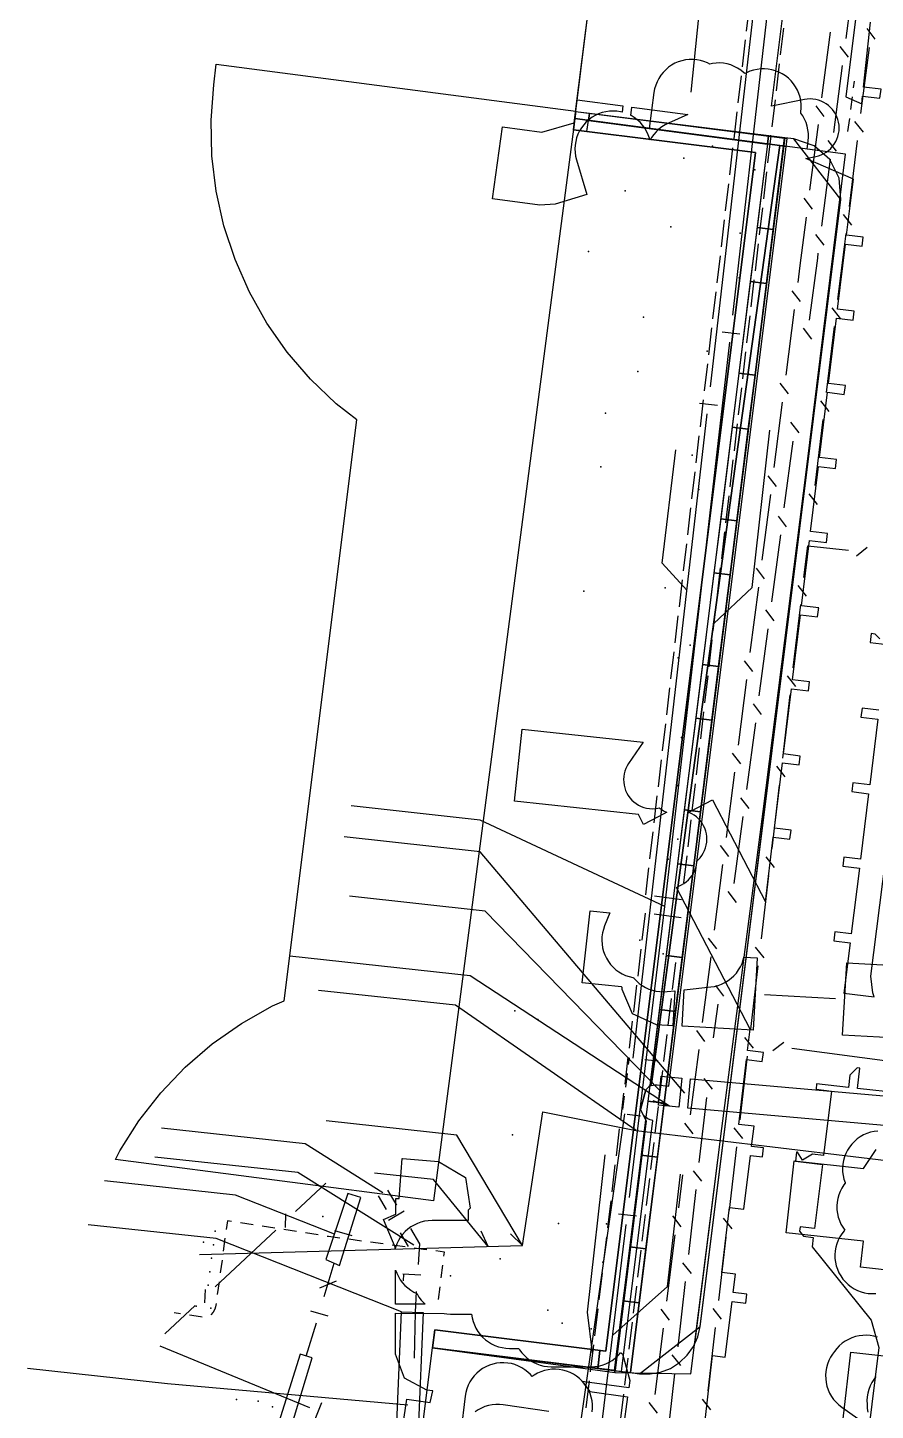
# Model space of a CAD drawing. Header units: metres. Extents: x 4550 to 4731, y 10605 to 11772.
# Drawn here: x 4646.8 to 4693.6, y 11616.2 to 11692.5 of the extents above; entities that cross this region are included whole.
import ezdxf

# ---------------------------------------------------------------- set-up
doc = ezdxf.new("R2010")
doc.units = ezdxf.units.M
for name, color, linetype in [('BOUNDARY', 7, 'Continuous'), ('BUILDING', 7, 'Continuous'), ('CURB', 7, 'Continuous'), ('ELECTR_CABLE', 7, 'Continuous'), ('ELECTR_CABLE_COMM', 7, 'Continuous'), ('GAS', 7, 'Continuous'), ('GRASS', 7, 'Continuous'), ('GROUND', 7, 'Continuous'), ('ROAD', 7, 'Continuous'), ('SEWER', 7, 'Continuous'), ('SIDEWALK_PATH', 7, 'Continuous'), ('TREE', 7, 'Continuous'), ('WATER_PIPELINE', 7, 'Continuous')]:
    doc.layers.add(name, color=color, linetype=linetype)

msp = doc.modelspace()

# ---------------------------------------------------------------- linework, layer by layer
at = {"layer": 'BOUNDARY'}
msp.add_lwpolyline([(4668.539, 11615.091), (4669.112, 11619.625), (4669.236, 11620.617), (4678.669, 11619.439), (4686.936, 11685.607), (4676.883, 11686.863), (4678.528, 11700.042)], dxfattribs=at)
at = {"layer": 'BUILDING'}
msp.add_lwpolyline([(4677.012, 11687.889), (4669.166, 11627.733), (4651.607, 11630.023), (4651.85, 11630.503), (4652.903, 11632.159), (4654.113, 11633.705), (4655.468, 11635.124), (4656.956, 11636.404), (4658.563, 11637.531), (4660.272, 11638.496), (4660.931, 11638.787), (4664.936, 11670.846), (4663.796, 11671.739), (4662.377, 11673.094), (4661.097, 11674.582), (4659.97, 11676.188), (4659.005, 11677.897), (4658.212, 11679.693), (4657.6, 11681.557), (4657.172, 11683.473), (4656.935, 11685.421), (4656.89, 11687.383), (4657.037, 11689.34), (4657.179, 11690.475)], close=True, dxfattribs=at)
at = {"layer": 'CURB'}
for points in [[(4692.349, 11689.182), (4692.392, 11689.538)], [(4692.202, 11687.972), (4692.289, 11688.685)], [(4688.548, 11686.413), (4677.007, 11687.855)], [(4692.041, 11686.763), (4692.139, 11687.476)], [(4677.644, 11686.768), (4686.936, 11685.607), (4678.669, 11619.439), (4678.352, 11619.478), (4678.226, 11618.475)], [(4687.654, 11686.513), (4679.139, 11618.361)], [(4688.548, 11686.413), (4680.033, 11618.261)], [(4689.044, 11686.351), (4688.548, 11686.413)], [(4691.649, 11683.002), (4689.044, 11686.351)], [(4687.094, 11646.538), (4691.649, 11683.002)], [(4686.598, 11642.569), (4687.094, 11646.538)], [(4683.878, 11620.804), (4686.598, 11642.569)], [(4658.019, 11626.603), (4657.79, 11626.639), (4657.725, 11626.166)], [(4659.215, 11626.416), (4658.513, 11626.526)], [(4660.41, 11626.229), (4659.709, 11626.339)], [(4661.605, 11626.042), (4660.904, 11626.152)], [(4657.658, 11625.67), (4657.562, 11624.967)], [(4662.8, 11625.855), (4662.099, 11625.965)], [(4663.998, 11625.682), (4663.379, 11625.765), (4663.294, 11625.778)], [(4665.197, 11625.52), (4664.493, 11625.615)], [(4666.396, 11625.358), (4665.692, 11625.453)], [(4667.595, 11625.196), (4666.891, 11625.291)], [(4668.794, 11625.036), (4668.612, 11625.059), (4668.09, 11625.129)], [(4669.745, 11624.693), (4669.773, 11624.914), (4669.29, 11624.974)], [(4657.494, 11624.471), (4657.398, 11623.768)], [(4669.595, 11623.492), (4669.683, 11624.197)], [(4657.33, 11623.273), (4657.234, 11622.569)], [(4669.445, 11622.292), (4669.533, 11622.996)], [(4655.203, 11621.504), (4654.853, 11621.559)], [(4657.166, 11622.074), (4657.14, 11621.882), (4657.104, 11621.76), (4657.006, 11621.588), (4656.87, 11621.455)], [(4656.399, 11621.324), (4656.299, 11621.331), (4655.697, 11621.426)], [(4680.53, 11618.199), (4683.878, 11620.804)], [(4669.112, 11619.625), (4680.033, 11618.261)]]:
    msp.add_lwpolyline(points, dxfattribs=at)
at = {"layer": 'ELECTR_CABLE'}
for points in [[(4679.621, 11688.172), (4679.576, 11687.831), (4679.493, 11687.852), (4679.289, 11687.884), (4679.084, 11687.895), (4678.878, 11687.886), (4678.674, 11687.857), (4678.473, 11687.809), (4678.279, 11687.74), (4678.092, 11687.653), (4677.915, 11687.548), (4677.748, 11687.427), (4677.595, 11687.289), (4677.456, 11687.137), (4677.332, 11686.973), (4677.225, 11686.797), (4677.135, 11686.611), (4677.065, 11686.417), (4677.014, 11686.218), (4676.982, 11686.014), (4676.971, 11685.808), (4676.98, 11685.602), (4677.008, 11685.398), (4677.057, 11685.198), (4677.626, 11683.281), (4675.876, 11682.762), (4675.036, 11682.697), (4672.43, 11683.054), (4672.973, 11687.017), (4675.152, 11686.719), (4676.927, 11687.246), (4677.095, 11688.508)], [(4680.117, 11688.106), (4683.207, 11687.694), (4682.13, 11687.222), (4681.945, 11687.13), (4681.771, 11687.02), (4681.608, 11686.894), (4681.458, 11686.752), (4681.323, 11686.597), (4681.203, 11686.429), (4681.118, 11686.279), (4681.084, 11686.392), (4681.016, 11686.587), (4680.929, 11686.774), (4680.824, 11686.951), (4680.702, 11687.117), (4680.565, 11687.271), (4680.413, 11687.41), (4680.248, 11687.534), (4680.072, 11687.641), (4680.057, 11687.649)], [(4677.805, 11643.755), (4678.897, 11643.636), (4678.607, 11642.919), (4678.539, 11642.724), (4678.491, 11642.524), (4678.463, 11642.32), (4678.454, 11642.114), (4678.466, 11641.908), (4678.498, 11641.704), (4678.55, 11641.505), (4678.621, 11641.312), (4678.711, 11641.126), (4678.819, 11640.95), (4678.943, 11640.786), (4679.083, 11640.634), (4679.237, 11640.497), (4679.403, 11640.376), (4679.581, 11640.272), (4679.768, 11640.185), (4679.963, 11640.118), (4680.163, 11640.069), (4680.199, 11640.064), (4680.224, 11640.031), (4680.364, 11639.879), (4680.517, 11639.742), (4680.684, 11639.621), (4680.862, 11639.516), (4681.049, 11639.43), (4681.243, 11639.362), (4681.444, 11639.314), (4681.648, 11639.285), (4681.854, 11639.277), (4682.059, 11639.288), (4682.49, 11639.334), (4682.382, 11637.408), (4681.471, 11637.46), (4680.148, 11638.063), (4679.584, 11639.402), (4679.581, 11639.51), (4679.538, 11639.543), (4677.372, 11639.779)], [(4687.037, 11641.153), (4686.813, 11637.159), (4682.881, 11637.38), (4682.994, 11639.388), (4684.469, 11639.546), (4684.673, 11639.578), (4684.872, 11639.63), (4685.066, 11639.701), (4685.251, 11639.79), (4685.427, 11639.898), (4685.592, 11640.022), (4685.743, 11640.162), (4685.88, 11640.315), (4686.002, 11640.482), (4686.106, 11640.66), (4686.193, 11640.847), (4686.26, 11641.041), (4686.297, 11641.194)], [(4667.046, 11625.091), (4667.054, 11625.185), (4666.403, 11626.717), (4667.085, 11627.006), (4667.087, 11627.874), (4667.263, 11627.874), (4667.445, 11630.074), (4667.456, 11630.073), (4669.439, 11629.909), (4670.931, 11629.036), (4671.185, 11627.326), (4671.085, 11627.218), (4671.084, 11626.646), (4669.084, 11626.65), (4668.878, 11626.64), (4668.674, 11626.611), (4668.474, 11626.561), (4668.28, 11626.492), (4668.093, 11626.404), (4667.916, 11626.299), (4667.75, 11626.177), (4667.597, 11626.038), (4667.459, 11625.886), (4667.335, 11625.721), (4667.229, 11625.544), (4667.141, 11625.358), (4667.071, 11625.164), (4667.052, 11625.09)], [(4667.072, 11622.032), (4667.077, 11623.919), (4667.137, 11623.751), (4667.225, 11623.564), (4667.33, 11623.387), (4667.452, 11623.222), (4667.59, 11623.069), (4667.743, 11622.93), (4667.908, 11622.807), (4668.085, 11622.7), (4668.249, 11622.622), (4668.257, 11622.606), (4668.362, 11622.429), (4668.485, 11622.263), (4668.623, 11622.11), (4668.713, 11622.028)]]:
    msp.add_lwpolyline(points, close=True, dxfattribs=at)
for points in [[(4694.458, 11636.729), (4691.743, 11636.882), (4691.968, 11640.876), (4694.956, 11640.708)], [(4687.425, 11639.128), (4691.356, 11638.906)], [(4694.868, 11623.834), (4692.725, 11624.079), (4692.888, 11625.512), (4688.635, 11625.974), (4689.068, 11629.951), (4692.905, 11629.533), (4693.588, 11630.57)], [(4667.239, 11613.682), (4667.697, 11616.791), (4668.983, 11616.601), (4669.125, 11617.245), (4668.803, 11617.287), (4667.56, 11617.954), (4667.066, 11619.275), (4667.071, 11621.532), (4669.749, 11621.525), (4669.901, 11621.502), (4670.106, 11621.492), (4671.271, 11621.489), (4671.301, 11621.287), (4671.351, 11621.087), (4671.42, 11620.893), (4671.508, 11620.707), (4671.614, 11620.53), (4671.737, 11620.364), (4671.875, 11620.212), (4672.028, 11620.073), (4672.193, 11619.95), (4672.37, 11619.844), (4672.557, 11619.756), (4672.751, 11619.687), (4672.95, 11619.637), (4673.154, 11619.607), (4673.36, 11619.597), (4673.868, 11619.597), (4673.919, 11619.511), (4674.042, 11619.345), (4674.18, 11619.193), (4674.333, 11619.054), (4674.498, 11618.931), (4674.675, 11618.825), (4674.862, 11618.737), (4675.056, 11618.668), (4675.255, 11618.618), (4675.459, 11618.588), (4675.665, 11618.578), (4677.868, 11618.578), (4678.074, 11618.588), (4678.278, 11618.618), (4678.478, 11618.668), (4678.672, 11618.737), (4678.858, 11618.825), (4679.035, 11618.931), (4679.2, 11619.054), (4679.353, 11619.193), (4679.492, 11619.345), (4679.501, 11619.358), (4679.605, 11619.298), (4679.998, 11617.816), (4679.945, 11617.421), (4677.367, 11617.768), (4677.797, 11617.206), (4679.878, 11616.926), (4679.403, 11613.396)], [(4691.769, 11615.704), (4692.19, 11619.395), (4696.164, 11618.941)], [(4693.585, 11618.043), (4693.459, 11617.879), (4693.351, 11617.704), (4693.26, 11617.519), (4693.187, 11617.326), (4693.134, 11617.127), (4693.101, 11616.924), (4693.087, 11616.718), (4693.094, 11616.512), (4693.098, 11616.487), (4693.097, 11616.484), (4693.104, 11616.278), (4693.131, 11616.074)], [(4675.525, 11616.115), (4673.019, 11616.484), (4672.814, 11616.504), (4672.608, 11616.504), (4672.403, 11616.483), (4672.201, 11616.443), (4672.004, 11616.383), (4671.813, 11616.304), (4671.632, 11616.207), (4671.46, 11616.092)]]:
    msp.add_lwpolyline(points, dxfattribs=at)
at = {"layer": 'ELECTR_CABLE_COMM'}
for points in [[(4692.397, 11695.597), (4691.919, 11691.9)], [(4691.055, 11692.247), (4690.583, 11688.63)], [(4693.548, 11691.852), (4693.091, 11692.445)], [(4691.594, 11691.453), (4692.051, 11690.86)], [(4692.75, 11687.76), (4693.223, 11691.405)], [(4691.726, 11690.413), (4691.248, 11686.715)], [(4690.257, 11688.184), (4690.714, 11687.589)], [(4692.888, 11686.721), (4692.427, 11687.311)], [(4690.39, 11687.143), (4689.924, 11683.526)], [(4690.923, 11686.268), (4691.381, 11685.675)], [(4692.118, 11682.624), (4692.566, 11686.272)], [(4691.056, 11685.228), (4690.577, 11681.531)], [(4689.599, 11683.078), (4690.057, 11682.485)], [(4689.732, 11682.038), (4689.388, 11679.364), (4689.266, 11678.421)], [(4692.257, 11681.585), (4691.796, 11682.175)], [(4690.252, 11681.084), (4690.71, 11680.49)], [(4691.487, 11677.488), (4691.845, 11680.401), (4691.935, 11681.135)], [(4690.385, 11680.043), (4690.349, 11679.77), (4689.893, 11676.348)], [(4688.941, 11677.974), (4689.399, 11677.38)], [(4689.074, 11676.933), (4688.608, 11673.316)], [(4691.626, 11676.448), (4691.165, 11677.039)], [(4689.566, 11675.902), (4690.021, 11675.307)], [(4690.856, 11672.352), (4691.304, 11675.999)], [(4688.283, 11672.869), (4688.741, 11672.275)], [(4690.995, 11671.312), (4690.534, 11671.903)], [(4688.416, 11671.828), (4687.949, 11668.211)], [(4688.874, 11670.72), (4689.329, 11670.125)], [(4690.225, 11667.216), (4690.673, 11670.863)], [(4689.003, 11669.679), (4688.509, 11665.984)], [(4687.624, 11667.764), (4688.082, 11667.171)], [(4687.757, 11666.724), (4687.29, 11663.107)], [(4690.364, 11666.176), (4689.903, 11666.766)], [(4688.183, 11665.538), (4688.638, 11664.942)], [(4688.311, 11664.497), (4687.818, 11660.802)], [(4689.612, 11662.153), (4689.818, 11663.903)], [(4689.818, 11663.903), (4692.061, 11663.66)], [(4692.515, 11663.344), (4693.099, 11663.813)], [(4686.966, 11662.659), (4687.423, 11662.066)], [(4687.098, 11661.619), (4686.632, 11658.002)], [(4689.756, 11661.114), (4689.292, 11661.703)], [(4689.024, 11657.164), (4689.436, 11660.664)], [(4687.491, 11660.356), (4687.946, 11659.76)], [(4687.619, 11659.315), (4687.126, 11655.62)], [(4686.307, 11657.555), (4686.765, 11656.961)], [(4689.169, 11656.125), (4688.704, 11656.713)], [(4686.44, 11656.514), (4685.973, 11652.897)], [(4686.799, 11655.174), (4687.254, 11654.578)], [(4688.437, 11652.175), (4688.849, 11655.674)], [(4686.928, 11654.133), (4686.434, 11650.438)], [(4685.648, 11652.45), (4686.106, 11651.857)], [(4685.781, 11651.409), (4685.315, 11647.792)], [(4688.581, 11651.136), (4688.117, 11651.724)], [(4687.849, 11647.186), (4688.261, 11650.685)], [(4686.108, 11649.992), (4686.563, 11649.396)], [(4686.236, 11648.951), (4685.743, 11645.255)], [(4684.99, 11647.345), (4685.448, 11646.752)], [(4687.994, 11646.147), (4687.529, 11646.735)], [(4685.123, 11646.305), (4684.656, 11642.688)], [(4687.262, 11642.196), (4687.674, 11645.696)], [(4685.416, 11644.81), (4685.871, 11644.214)], [(4684.331, 11642.241), (4684.789, 11641.647)], [(4687.406, 11641.157), (4686.942, 11641.746)], [(4684.464, 11641.2), (4683.997, 11637.583)], [(4686.674, 11637.207), (4687.086, 11640.707)], [(4684.724, 11639.628), (4685.179, 11639.032)], [(4684.853, 11638.587), (4684.606, 11636.739)], [(4683.673, 11637.136), (4684.13, 11636.542)], [(4683.805, 11636.095), (4683.339, 11632.478)], [(4686.819, 11636.168), (4686.354, 11636.757)], [(4687.897, 11636.039), (4688.492, 11636.495)], [(4688.938, 11636.169), (4694.628, 11635.42)], [(4686.086, 11632.218), (4686.499, 11635.718)], [(4684.081, 11634.49), (4684.547, 11633.902)], [(4684.228, 11633.451), (4683.815, 11629.855)], [(4683.014, 11632.031), (4683.472, 11631.438)], [(4686.231, 11631.179), (4685.767, 11631.767)], [(4685.499, 11627.229), (4685.911, 11630.728)], [(4682.914, 11629.182), (4682.682, 11627.351)], [(4683.497, 11629.404), (4683.963, 11628.817)], [(4661.55, 11627.153), (4663.222, 11628.722)], [(4683.644, 11628.365), (4683.231, 11624.769)], [(4660.991, 11626.266), (4661.015, 11627.015)], [(4682.358, 11626.903), (4682.817, 11626.311)], [(4657.112, 11622.99), (4660.456, 11626.127)], [(4685.643, 11626.19), (4685.179, 11626.778)], [(4682.493, 11625.863), (4682.029, 11622.2)], [(4684.911, 11622.24), (4685.323, 11625.739)], [(4682.912, 11624.318), (4683.378, 11623.731)], [(4683.06, 11623.279), (4682.647, 11619.683)], [(4656.553, 11622.102), (4656.577, 11622.851)], [(4654.347, 11620.395), (4656.018, 11621.963)], [(4681.705, 11621.753), (4682.164, 11621.16)], [(4685.056, 11621.201), (4684.591, 11621.789)], [(4681.84, 11620.712), (4681.376, 11617.05)], [(4684.324, 11617.251), (4684.736, 11620.75)], [(4682.328, 11619.232), (4682.794, 11618.645)], [(4682.475, 11618.193), (4682.062, 11614.597)], [(4681.052, 11616.602), (4681.512, 11616.01)], [(4684.468, 11616.211), (4684.004, 11616.8)]]:
    msp.add_lwpolyline(points, dxfattribs=at)
at = {"layer": 'GAS'}
for points in [[(4684.165, 11615.608), (4684.57, 11619.195), (4685.266, 11619.117), (4685.65, 11622.178), (4686.404, 11622.083), (4686.46, 11622.58), (4685.712, 11622.674), (4685.839, 11623.692), (4685.086, 11623.777), (4685.3, 11625.68), (4685.301, 11625.686), (4685.496, 11627.37), (4686.289, 11627.278), (4686.661, 11630.248), (4687.329, 11630.165), (4687.386, 11630.661), (4686.723, 11630.744), (4686.862, 11631.853), (4686.025, 11631.95), (4686.44, 11635.536), (4687.31, 11635.436), (4687.373, 11635.932), (4686.498, 11636.033), (4686.635, 11637.217), (4682.57, 11645.027), (4682.851, 11645.173), (4682.986, 11645.252), (4683.114, 11645.345), (4683.231, 11645.449), (4683.338, 11645.564), (4683.433, 11645.689), (4683.515, 11645.823), (4683.584, 11645.964), (4683.638, 11646.111), (4683.678, 11646.263), (4683.703, 11646.418), (4683.708, 11646.503), (4683.773, 11646.561), (4683.88, 11646.676), (4683.975, 11646.801), (4684.057, 11646.935), (4684.126, 11647.076), (4684.18, 11647.223), (4684.22, 11647.375), (4684.245, 11647.53), (4684.254, 11647.687), (4684.248, 11647.844), (4684.227, 11647.999), (4684.19, 11648.152), (4684.139, 11648.301), (4684.073, 11648.443), (4683.994, 11648.579), (4683.902, 11648.706), (4683.798, 11648.823), (4683.683, 11648.93), (4683.558, 11649.025), (4683.424, 11649.107), (4683.283, 11649.176), (4683.24, 11649.192), (4683.371, 11649.252), (4684.559, 11649.871), (4687.486, 11644.246), (4687.92, 11647.818), (4688.837, 11647.707), (4688.898, 11648.203), (4687.981, 11648.315), (4688.418, 11651.91), (4689.345, 11651.797), (4689.407, 11652.293), (4688.478, 11652.406), (4688.916, 11656.001), (4689.853, 11655.887), (4689.915, 11656.383), (4688.976, 11656.498), (4689.413, 11660.093), (4690.362, 11659.977), (4690.409, 11660.359), (4690.417, 11660.425), (4690.423, 11660.474), (4689.474, 11660.589), (4689.911, 11664.184), (4690.855, 11664.069), (4690.915, 11664.566), (4689.971, 11664.68), (4690.409, 11668.276), (4691.347, 11668.161), (4691.407, 11668.658), (4690.469, 11668.772), (4690.906, 11672.367), (4691.839, 11672.254), (4691.898, 11672.75), (4690.967, 11672.863), (4691.404, 11676.458), (4692.33, 11676.346), (4692.39, 11676.842), (4691.464, 11676.955), (4691.902, 11680.55), (4692.822, 11680.438), (4692.882, 11680.934), (4691.962, 11681.046), (4692.338, 11684.135), (4689.72, 11685.282), (4690.268, 11685.391), (4690.42, 11685.429), (4690.568, 11685.483), (4690.71, 11685.55), (4690.844, 11685.631), (4690.97, 11685.724), (4691.087, 11685.83), (4691.192, 11685.946), (4691.285, 11686.073), (4691.366, 11686.207), (4691.433, 11686.349), (4691.486, 11686.497), (4691.524, 11686.65), (4691.547, 11686.805), (4691.554, 11686.962), (4691.546, 11687.119), (4691.523, 11687.274), (4691.485, 11687.426), (4691.432, 11687.574), (4691.364, 11687.716), (4691.284, 11687.85), (4691.19, 11687.976), (4691.084, 11688.093), (4690.968, 11688.198), (4690.842, 11688.291), (4690.707, 11688.372), (4690.565, 11688.439), (4690.417, 11688.492), (4690.265, 11688.53), (4690.109, 11688.553), (4689.952, 11688.56), (4689.796, 11688.552), (4689.64, 11688.529), (4687.825, 11688.166), (4688.74, 11695.537)], [(4692.709, 11695.045), (4691.92, 11688.685), (4692.8, 11688.299), (4692.843, 11688.706), (4693.803, 11688.605), (4693.863, 11689.102), (4692.895, 11689.204), (4693.275, 11692.805)], [(4693.805, 11658.757), (4693.539, 11659.027), (4693.317, 11659.055), (4693.256, 11658.558), (4694.202, 11658.441)], [(4693.752, 11654.822), (4692.816, 11654.938), (4692.756, 11654.441), (4693.69, 11654.325), (4693.24, 11650.706), (4692.315, 11650.821), (4692.255, 11650.325), (4693.179, 11650.21), (4692.729, 11646.591), (4691.814, 11646.704), (4691.754, 11646.208), (4692.667, 11646.094), (4692.217, 11642.475), (4691.314, 11642.588), (4691.253, 11642.091), (4692.156, 11641.979), (4691.811, 11639.21), (4693.489, 11638.994), (4693.41, 11639.214), (4693.305, 11640.144), (4694.286, 11647.983)], [(4694.933, 11633.691), (4692.573, 11633.948), (4692.694, 11635.063), (4692.554, 11635.081), (4692.148, 11634.67), (4692.076, 11634.002), (4690.312, 11634.194), (4690.277, 11633.894), (4691.135, 11633.786), (4690.692, 11630.247), (4690.084, 11630.323), (4689.531, 11629.981), (4689.255, 11630.427), (4689.203, 11630.434), (4689.141, 11629.937), (4690.63, 11629.751), (4690.186, 11626.212), (4689.4, 11626.31), (4689.37, 11626.058), (4689.592, 11625.782), (4690.124, 11625.716), (4690.06, 11625.201), (4693.322, 11621.148), (4693.749, 11619.645), (4692.761, 11611.75)]]:
    msp.add_lwpolyline(points, dxfattribs=at)
msp.add_lwpolyline([(4680.473, 11649.057), (4673.627, 11649.802), (4674.06, 11653.779), (4680.731, 11653.052), (4679.934, 11651.887), (4679.852, 11651.753), (4679.784, 11651.612), (4679.729, 11651.464), (4679.689, 11651.312), (4679.665, 11651.157), (4679.655, 11651.001), (4679.661, 11650.844), (4679.683, 11650.688), (4679.719, 11650.535), (4679.771, 11650.387), (4679.836, 11650.244), (4679.916, 11650.109), (4680.008, 11649.982), (4680.112, 11649.864), (4680.227, 11649.758), (4680.352, 11649.663), (4680.486, 11649.581), (4680.627, 11649.512), (4680.775, 11649.458), (4680.927, 11649.418), (4681.082, 11649.393), (4681.238, 11649.384), (4681.395, 11649.39), (4681.551, 11649.411), (4681.626, 11649.429), (4681.729, 11649.351), (4681.862, 11649.269), (4682.004, 11649.2), (4682.047, 11649.184), (4681.916, 11649.124), (4680.753, 11648.519)], close=True, dxfattribs=at)
at = {"layer": 'GRASS'}
for points in [[(4680.908, 11632.156), (4680.592, 11632.788), (4680.881, 11633.868), (4681.2, 11634.202), (4682.151, 11641.306), (4683.572, 11651.919), (4686.111, 11670.43), (4688.271, 11685.985), (4676.96, 11687.478), (4676.883, 11686.863), (4686.936, 11685.607), (4678.669, 11619.439), (4669.236, 11620.617), (4669.112, 11619.625), (4679.173, 11618.264)], [(4688.691, 11686.366), (4677.007, 11687.855), (4676.96, 11687.478), (4688.271, 11685.985), (4688.637, 11685.937)], [(4678.228, 11618.486), (4678.352, 11619.478), (4678.669, 11619.439), (4686.936, 11685.607), (4677.635, 11686.769), (4677.716, 11687.378), (4687.599, 11686.074), (4679.141, 11618.374)], [(4687.655, 11686.524), (4677.767, 11687.76), (4677.716, 11687.378), (4687.599, 11686.074)], [(4687.023, 11681.464), (4687.916, 11681.352), (4688.545, 11686.413), (4687.655, 11686.524)], [(4688.637, 11685.937), (4688.271, 11685.985), (4686.111, 11670.43), (4683.572, 11651.919), (4682.151, 11641.306), (4681.2, 11634.202), (4681.062, 11634.058), (4681.171, 11634.1), (4681.283, 11634.129), (4681.398, 11634.144), (4681.514, 11634.146), (4682.157, 11634.066)], [(4687.544, 11678.375), (4687.916, 11681.352), (4687.023, 11681.464), (4686.651, 11678.487)], [(4686.651, 11678.487), (4686.019, 11673.426), (4686.912, 11673.315), (4687.544, 11678.375)], [(4686.019, 11673.426), (4685.647, 11670.449), (4686.54, 11670.338), (4686.912, 11673.315)], [(4685.647, 11670.449), (4685.015, 11665.389), (4685.908, 11665.277), (4686.54, 11670.338)], [(4685.015, 11665.389), (4684.643, 11662.412), (4685.536, 11662.3), (4685.908, 11665.277)], [(4684.643, 11662.412), (4684.01, 11657.351), (4684.903, 11657.24), (4685.536, 11662.3)], [(4684.01, 11657.351), (4683.638, 11654.374), (4684.531, 11654.263), (4684.903, 11657.24)], [(4683.638, 11654.374), (4683.006, 11649.314), (4683.899, 11649.202), (4684.531, 11654.263)], [(4683.006, 11649.314), (4682.634, 11646.337), (4683.527, 11646.225), (4683.899, 11649.202)], [(4682.634, 11646.337), (4682.002, 11641.276), (4682.895, 11641.165), (4683.527, 11646.225)], [(4682.002, 11641.276), (4681.63, 11638.299), (4682.523, 11638.188), (4682.895, 11641.165)], [(4681.63, 11638.299), (4680.998, 11633.239), (4681.891, 11633.127), (4682.523, 11638.188)], [(4680.626, 11630.262), (4681.519, 11630.15), (4681.891, 11633.127), (4680.998, 11633.239)], [(4681.267, 11632.169), (4681.127, 11632.21), (4680.995, 11632.27), (4680.873, 11632.349), (4680.763, 11632.445), (4680.908, 11632.156), (4679.186, 11618.366), (4679.537, 11618.323)], [(4680.626, 11630.262), (4679.994, 11625.201), (4680.887, 11625.09), (4681.519, 11630.15)], [(4679.994, 11625.201), (4679.622, 11622.224), (4680.515, 11622.113), (4680.887, 11625.09)], [(4679.622, 11622.224), (4679.141, 11618.374), (4680.033, 11618.261), (4680.515, 11622.113)], [(4669.236, 11620.617), (4669.112, 11619.625), (4678.228, 11618.488), (4678.352, 11619.478)]]:
    msp.add_lwpolyline(points, close=True, dxfattribs=at)
at = {"layer": 'GROUND'}
msp.add_lwpolyline([(4669.236, 11620.617), (4678.669, 11619.439), (4686.936, 11685.607), (4677.635, 11686.769), (4677.716, 11687.378), (4688.271, 11685.985), (4686.111, 11670.43), (4683.572, 11651.919), (4682.151, 11641.306), (4681.2, 11634.202), (4680.881, 11633.868), (4680.592, 11632.788), (4680.908, 11632.156), (4679.186, 11618.366), (4669.112, 11619.625)], close=True, dxfattribs=at)
at = {"layer": 'ROAD'}
for points in [[(4668.558, 11615.244), (4669.112, 11619.625), (4669.113, 11619.625), (4680.136, 11618.248), (4680.137, 11618.248), (4681.373, 11618.228), (4681.375, 11618.228), (4681.696, 11618.283), (4681.698, 11618.284), (4682.242, 11618.493), (4682.244, 11618.493), (4682.742, 11618.807), (4682.744, 11618.809), (4683.171, 11619.214), (4683.172, 11619.216), (4683.509, 11619.692), (4683.51, 11619.694), (4683.58, 11619.851), (4683.58, 11619.854), (4685.082, 11631.735), (4687.355, 11649.228), (4689.759, 11668.106), (4691.626, 11683.305), (4691.626, 11683.307), (4691.56, 11684.189), (4691.559, 11684.192), (4691.041, 11685.215), (4691.039, 11685.218), (4690.498, 11685.69), (4690.493, 11685.692), (4689.782, 11685.785), (4689.843, 11686.246), (4689.86, 11686.452), (4689.857, 11686.658), (4689.833, 11686.863), (4689.79, 11687.064), (4689.727, 11687.26), (4689.645, 11687.449), (4689.545, 11687.63), (4689.438, 11687.785), (4689.446, 11687.847), (4689.463, 11688.052), (4689.46, 11688.258), (4689.436, 11688.463), (4689.393, 11688.664), (4689.33, 11688.86), (4689.248, 11689.05), (4689.148, 11689.23), (4689.031, 11689.399), (4688.897, 11689.556), (4688.749, 11689.7), (4688.588, 11689.828), (4688.415, 11689.94), (4688.232, 11690.034), (4688.04, 11690.11), (4687.842, 11690.167), (4687.639, 11690.204), (4687.434, 11690.22), (4687.228, 11690.217), (4687.023, 11690.194), (4686.821, 11690.15), (4686.625, 11690.087), (4686.436, 11690.005), (4686.352, 11689.959), (4686.282, 11690.026), (4686.121, 11690.154), (4685.948, 11690.266), (4685.765, 11690.36), (4685.573, 11690.436), (4685.375, 11690.492), (4685.172, 11690.529), (4684.967, 11690.546), (4684.761, 11690.543), (4684.556, 11690.52), (4684.413, 11690.489), (4684.283, 11690.556), (4684.091, 11690.632), (4683.893, 11690.688), (4683.69, 11690.725), (4683.485, 11690.742), (4683.279, 11690.739), (4683.074, 11690.715), (4682.872, 11690.672), (4682.676, 11690.609), (4682.487, 11690.527), (4682.307, 11690.427), (4682.137, 11690.31), (4681.98, 11690.177), (4681.837, 11690.029), (4681.709, 11689.867), (4681.597, 11689.694), (4681.503, 11689.511), (4681.427, 11689.319), (4681.37, 11689.121), (4681.333, 11688.918), (4681.071, 11686.936), (4676.961, 11687.479), (4676.96, 11687.479), (4676.96, 11687.48), (4677.007, 11687.855), (4677.934, 11695.277)], [(4693.691, 11631.592), (4693.486, 11631.567), (4693.285, 11631.522), (4693.089, 11631.458), (4692.9, 11631.375), (4692.721, 11631.274), (4692.552, 11631.156), (4692.396, 11631.021), (4692.254, 11630.872), (4692.126, 11630.71), (4692.016, 11630.536), (4691.923, 11630.352), (4691.848, 11630.16), (4691.793, 11629.962), (4691.757, 11629.759), (4691.742, 11629.553), (4691.746, 11629.347), (4691.771, 11629.142), (4691.816, 11628.941), (4691.88, 11628.746), (4691.891, 11628.72), (4691.809, 11628.614), (4691.698, 11628.44), (4691.606, 11628.256), (4691.531, 11628.063), (4691.476, 11627.865), (4691.441, 11627.662), (4691.426, 11627.456), (4691.431, 11627.25), (4691.456, 11627.046), (4691.501, 11626.845), (4691.566, 11626.649), (4691.649, 11626.46), (4691.75, 11626.281), (4691.861, 11626.124), (4691.826, 11626.087), (4691.699, 11625.925), (4691.589, 11625.751), (4691.497, 11625.567), (4691.423, 11625.374), (4691.368, 11625.176), (4691.332, 11624.973), (4691.317, 11624.767), (4691.323, 11624.561), (4691.348, 11624.357), (4691.393, 11624.155), (4691.458, 11623.96), (4691.541, 11623.771), (4691.643, 11623.592), (4691.762, 11623.424), (4691.896, 11623.268), (4692.046, 11623.126), (4692.208, 11622.999), (4692.382, 11622.889), (4692.567, 11622.796), (4692.759, 11622.722), (4692.957, 11622.667), (4693.161, 11622.632), (4693.366, 11622.617), (4693.572, 11622.622)], [(4693.67, 11620.213), (4693.471, 11620.268), (4693.268, 11620.303), (4693.063, 11620.318), (4692.856, 11620.313), (4692.652, 11620.288), (4692.451, 11620.243), (4692.255, 11620.178), (4692.067, 11620.094), (4691.887, 11619.993), (4691.719, 11619.874), (4691.563, 11619.74), (4691.421, 11619.59), (4691.294, 11619.428), (4691.244, 11619.349), (4691.187, 11619.276), (4691.077, 11619.102), (4690.984, 11618.918), (4690.91, 11618.726), (4690.855, 11618.527), (4690.82, 11618.324), (4690.805, 11618.119), (4690.81, 11617.913), (4690.835, 11617.708), (4690.88, 11617.507), (4690.945, 11617.311), (4691.028, 11617.123), (4691.13, 11616.944), (4691.248, 11616.775), (4691.383, 11616.619), (4691.532, 11616.477), (4691.695, 11616.35), (4693.462, 11615.105)], [(4677.93, 11616.088), (4677.946, 11616.293), (4677.941, 11616.499), (4677.916, 11616.704), (4677.871, 11616.905), (4677.807, 11617.101), (4677.724, 11617.289), (4677.622, 11617.469), (4677.504, 11617.637), (4677.37, 11617.794), (4677.221, 11617.936), (4677.058, 11618.063), (4676.884, 11618.174), (4676.7, 11618.266), (4676.508, 11618.341), (4676.31, 11618.396), (4676.107, 11618.432), (4675.901, 11618.447), (4675.695, 11618.442), (4675.491, 11618.418), (4675.29, 11618.373), (4675.094, 11618.308), (4674.905, 11618.225), (4674.726, 11618.124), (4674.613, 11618.045), (4674.523, 11618.149), (4674.374, 11618.291), (4674.212, 11618.419), (4674.038, 11618.529), (4673.854, 11618.622), (4673.662, 11618.696), (4673.463, 11618.752), (4673.26, 11618.787), (4673.055, 11618.803), (4672.849, 11618.798), (4672.644, 11618.773), (4672.443, 11618.728), (4672.247, 11618.664), (4672.059, 11618.581), (4671.879, 11618.479), (4671.711, 11618.361), (4671.554, 11618.227), (4671.412, 11618.078), (4671.285, 11617.915), (4671.174, 11617.741), (4671.082, 11617.557), (4671.007, 11617.365), (4670.952, 11617.167), (4670.916, 11616.964), (4670.668, 11614.979)]]:
    msp.add_lwpolyline(points, dxfattribs=at)
at = {"layer": 'SEWER'}
for points in [[(4689.262, 11707.781), (4684.14, 11696.509), (4683.37, 11688.944)], [(4685.687, 11676.624), (4689.262, 11707.781)], [(4686.446, 11692.311), (4686.62, 11693.801)], [(4686.214, 11690.325), (4686.388, 11691.815)], [(4688.477, 11692.477), (4688.303, 11690.987)], [(4688.245, 11690.491), (4688.071, 11689.001)], [(4685.982, 11688.338), (4686.156, 11689.828)], [(4688.013, 11688.504), (4687.839, 11687.014)], [(4685.75, 11686.352), (4685.924, 11687.842)], [(4687.781, 11686.518), (4687.607, 11685.028)], [(4685.518, 11684.365), (4685.692, 11685.855)], [(4687.549, 11684.531), (4687.375, 11683.041)], [(4685.286, 11682.379), (4685.46, 11683.869)], [(4685.054, 11680.392), (4685.228, 11681.882)], [(4687.317, 11682.545), (4687.142, 11681.055)], [(4687.084, 11680.558), (4686.91, 11679.068)], [(4684.822, 11678.406), (4684.996, 11679.896)], [(4686.852, 11678.572), (4686.678, 11677.082)], [(4684.59, 11676.419), (4684.764, 11677.909)], [(4686.62, 11676.585), (4686.446, 11675.095)], [(4684.358, 11674.433), (4684.532, 11675.923)], [(4685.095, 11675.714), (4686.079, 11675.601)], [(4681.941, 11643.977), (4685.516, 11675.134)], [(4686.388, 11674.599), (4686.214, 11673.109)], [(4684.126, 11672.446), (4684.3, 11673.936)], [(4683.894, 11670.46), (4684.068, 11671.95)], [(4686.156, 11672.612), (4685.982, 11671.122)], [(4685.924, 11670.626), (4685.75, 11669.136)], [(4683.662, 11668.473), (4683.836, 11669.963)], [(4684.636, 11659.607), (4686.759, 11661.598), (4687.736, 11670.277)], [(4685.692, 11668.639), (4685.517, 11667.15)], [(4683.43, 11666.487), (4683.604, 11667.977)], [(4685.459, 11666.653), (4685.285, 11665.163)], [(4683.198, 11664.5), (4683.372, 11665.99)], [(4685.227, 11664.666), (4685.053, 11663.177)], [(4682.966, 11662.514), (4683.14, 11664.004)], [(4682.734, 11660.527), (4682.908, 11662.017)], [(4684.995, 11662.68), (4684.821, 11661.19)], [(4684.763, 11660.693), (4684.589, 11659.204)], [(4682.502, 11658.541), (4682.676, 11660.031)], [(4684.531, 11658.707), (4684.357, 11657.217)], [(4682.27, 11656.554), (4682.444, 11658.044)], [(4684.299, 11656.721), (4684.125, 11655.231)], [(4682.038, 11654.568), (4682.212, 11656.058)], [(4684.067, 11654.734), (4683.892, 11653.244)], [(4681.806, 11652.581), (4681.98, 11654.071)], [(4681.574, 11650.595), (4681.748, 11652.085)], [(4683.834, 11652.748), (4683.66, 11651.258)], [(4683.602, 11650.761), (4683.428, 11649.271)], [(4681.342, 11648.608), (4681.516, 11650.098)], [(4681.941, 11643.977), (4671.75, 11648.758), (4664.62, 11649.534)], [(4683.37, 11648.775), (4683.196, 11647.285)], [(4681.11, 11646.622), (4681.284, 11648.112)], [(4683.138, 11646.788), (4682.964, 11645.298)], [(4680.878, 11644.635), (4681.052, 11646.125)], [(4682.854, 11644.362), (4681.368, 11644.564)], [(4679.982, 11627.93), (4681.941, 11643.977)], [(4680.851, 11643.619), (4680.672, 11642.13)], [(4682.828, 11643.355), (4681.342, 11643.557)], [(4680.612, 11641.634), (4680.434, 11640.144)], [(4682.354, 11639.405), (4682.533, 11640.894)], [(4680.374, 11639.648), (4680.195, 11638.159)], [(4682.115, 11637.419), (4682.294, 11638.908)], [(4680.136, 11637.662), (4679.957, 11636.173)], [(4681.877, 11635.433), (4682.056, 11636.922)], [(4679.897, 11635.676), (4679.719, 11634.187)], [(4681.638, 11633.447), (4681.817, 11634.937)], [(4679.659, 11633.691), (4679.48, 11632.201)], [(4681.4, 11631.462), (4681.579, 11632.951)], [(4679.421, 11631.705), (4679.242, 11630.216)], [(4681.161, 11629.476), (4681.34, 11630.965)], [(4677.938, 11619.35), (4677.664, 11621.6), (4678.642, 11630.278)], [(4679.182, 11629.719), (4679.004, 11628.23)], [(4679.054, 11620.321), (4682.081, 11623.011), (4682.792, 11629.213)], [(4680.923, 11627.49), (4681.102, 11628.98)], [(4678.944, 11627.733), (4678.765, 11626.244)], [(4679.384, 11627.024), (4680.367, 11626.904)], [(4680.684, 11625.505), (4680.863, 11626.994)], [(4677.842, 11610.393), (4679.801, 11626.441)], [(4678.706, 11625.748), (4678.527, 11624.258)], [(4680.446, 11623.519), (4680.625, 11625.008)], [(4678.467, 11623.762), (4678.289, 11622.273)], [(4680.207, 11621.533), (4680.386, 11623.022)], [(4678.229, 11621.776), (4678.05, 11620.287)], [(4679.969, 11619.547), (4680.148, 11621.037)], [(4654.063, 11619.743), (4662.313, 11616.34)], [(4677.991, 11619.79), (4677.812, 11618.301)], [(4679.73, 11617.562), (4679.909, 11619.051)], [(4677.752, 11617.805), (4677.574, 11616.315)], [(4679.492, 11615.576), (4679.671, 11617.065)], [(4662.987, 11616.586), (4662.609, 11615.671)]]:
    msp.add_lwpolyline(points, dxfattribs=at)
at = {"layer": 'SIDEWALK_PATH'}
for points in [[(4676.883, 11686.863), (4677.635, 11686.769), (4677.767, 11687.76), (4677.007, 11687.855)], [(4691.649, 11683.002), (4691.56, 11684.19), (4691.04, 11685.216), (4690.174, 11685.972), (4689.044, 11686.351), (4688.548, 11686.413), (4680.033, 11618.261), (4680.53, 11618.199), (4681.12, 11618.183), (4681.697, 11618.283), (4682.244, 11618.492), (4682.743, 11618.808), (4683.172, 11619.214), (4683.509, 11619.693), (4683.748, 11620.227), (4683.878, 11620.804)], [(4687.355, 11649.227), (4689.759, 11668.105), (4691.897, 11685.506), (4688.271, 11685.985), (4686.111, 11670.43), (4683.572, 11651.919), (4682.151, 11641.306), (4681.2, 11634.202), (4680.881, 11633.868), (4680.592, 11632.788), (4680.908, 11632.156), (4679.173, 11618.264), (4683.371, 11618.194), (4685.082, 11631.734)]]:
    msp.add_lwpolyline(points, close=True, dxfattribs=at)
at = {"layer": 'TREE'}
for p in [(4687.762, 11686.521), (4684.568, 11685.959), (4682.973, 11685.298), (4686.906, 11684.655), (4679.752, 11683.498), (4686.592, 11682.835), (4682.26, 11681.51), (4686.088, 11681.15), (4677.728, 11680.135), (4686.035, 11678.686), (4680.764, 11676.511), (4684.26, 11674.645), (4680.449, 11673.514), (4678.653, 11671.214), (4683.442, 11668.894), (4678.405, 11668.262), (4683.811, 11667.008), (4677.468, 11661.393), (4681.954, 11661.581), (4683.322, 11658.419), (4682.661, 11657.709), (4682.847, 11653.313), (4682.632, 11650.671), (4682.654, 11647.704), (4682.112, 11646.592), (4680.555, 11642.133), (4681.837, 11641.377), (4673.655, 11638.225), (4674.919, 11637.752), (4673.522, 11631.381), (4663.057, 11626.87), (4676.061, 11626.486), (4678.717, 11626.468), (4656.478, 11625.456), (4657.111, 11626.058), (4657.015, 11625.314), (4656.823, 11623.826), (4656.919, 11624.57), (4672.84, 11624.542), (4678.514, 11624.355), (4656.727, 11623.082), (4670.111, 11623.591), (4656.063, 11621.931), (4656.879, 11621.806), (4675.478, 11621.696), (4676.264, 11620.983), (4677.868, 11620.678), (4658.291, 11616.774), (4659.494, 11616.681), (4660.284, 11616.367)]:
    msp.add_point(p, dxfattribs=at)
at = {"layer": 'WATER_PIPELINE'}
for points in [[(4684.444, 11672.663), (4688.531, 11708.227)], [(4680.185, 11635.608), (4684.273, 11671.173)], [(4683.84, 11671.768), (4684.831, 11671.654)], [(4683.155, 11661.451), (4681.794, 11662.929), (4682.54, 11669.202)], [(4683.03, 11633.69), (4671.75, 11647.009), (4664.227, 11647.828)], [(4681.652, 11633.822), (4672.008, 11643.735), (4664.534, 11644.548)], [(4682.182, 11632.968), (4671.185, 11640.155), (4661.237, 11641.237)], [(4680.352, 11631.62), (4670.381, 11638.532), (4662.816, 11639.355)], [(4679.958, 11635.636), (4679.912, 11635.263)], [(4681.573, 11635.44), (4680.827, 11635.53)], [(4679.85, 11634.767), (4679.758, 11634.021)], [(4681.576, 11633.026), (4681.729, 11634.619), (4682.864, 11634.51), (4682.711, 11632.917), (4681.576, 11633.026)], [(4681.575, 11633.195), (4681.652, 11633.822), (4681.667, 11633.942)], [(4683.203, 11632.859), (4683.346, 11634.478), (4721.387, 11631.123)], [(4679.697, 11633.524), (4679.605, 11632.778)], [(4682.182, 11632.968), (4681.292, 11633.251)], [(4674.082, 11625.269), (4675.205, 11632.658), (4680.352, 11631.62)], [(4679.703, 11632.541), (4674.83, 11598.312)], [(4679.852, 11632.523), (4680.598, 11632.432)], [(4721.147, 11629.513), (4683.203, 11632.859)], [(4666.369, 11628.172), (4662.09, 11630.891), (4654.151, 11631.755)], [(4674.082, 11625.269), (4670.451, 11631.364), (4663.244, 11632.149)], [(4680.352, 11631.62), (4708.292, 11628.28)], [(4668.079, 11625.299), (4661.685, 11629.297), (4653.782, 11630.157)], [(4672.18, 11625.217), (4669.158, 11628.918), (4665.912, 11629.271)], [(4663.709, 11625.894), (4658.242, 11628.056), (4651.011, 11628.843)], [(4663.22, 11624.493), (4663.983, 11624.177), (4665.151, 11627.92), (4664.444, 11628.141), (4663.22, 11624.493)], [(4666.111, 11628.019), (4666.559, 11627.267)], [(4666.627, 11628.326), (4667.122, 11627.494)], [(4667.545, 11627.169), (4666.688, 11626.659)], [(4667.397, 11621.611), (4657.165, 11625.653), (4650.116, 11626.42)], [(4663.704, 11626.109), (4664.66, 11625.823)], [(4667.889, 11626.205), (4668.384, 11625.373)], [(4667.326, 11625.978), (4667.774, 11625.225)], [(4668.384, 11625.373), (4668.312, 11624.229)], [(4672.18, 11625.217), (4671.804, 11626.072)], [(4674.082, 11625.269), (4673.407, 11625.914)], [(4656.252, 11624.778), (4674.082, 11625.269)], [(4663.13, 11622.45), (4663.683, 11624.301)], [(4662.887, 11622.944), (4663.813, 11623.322)], [(4668.472, 11623.627), (4667.476, 11623.689)], [(4667.509, 11623.687), (4667.486, 11623.326)], [(4668.218, 11622.732), (4668.146, 11621.589)], [(4662.378, 11621.675), (4663.334, 11621.389)], [(4668.321, 11615.022), (4667.122, 11615.049), (4667.397, 11621.611), (4668.597, 11621.584), (4668.321, 11615.022)], [(4668.146, 11621.589), (4668.098, 11619.059)], [(4662.146, 11619.162), (4662.7, 11621.013)], [(4660.633, 11615.52), (4661.314, 11615.244), (4662.464, 11619.067), (4661.798, 11619.267), (4660.633, 11615.52)], [(4667.748, 11616.468), (4654.481, 11617.647), (4646.768, 11618.487)]]:
    msp.add_lwpolyline(points, dxfattribs=at)

doc.saveas('drawing.dxf')
